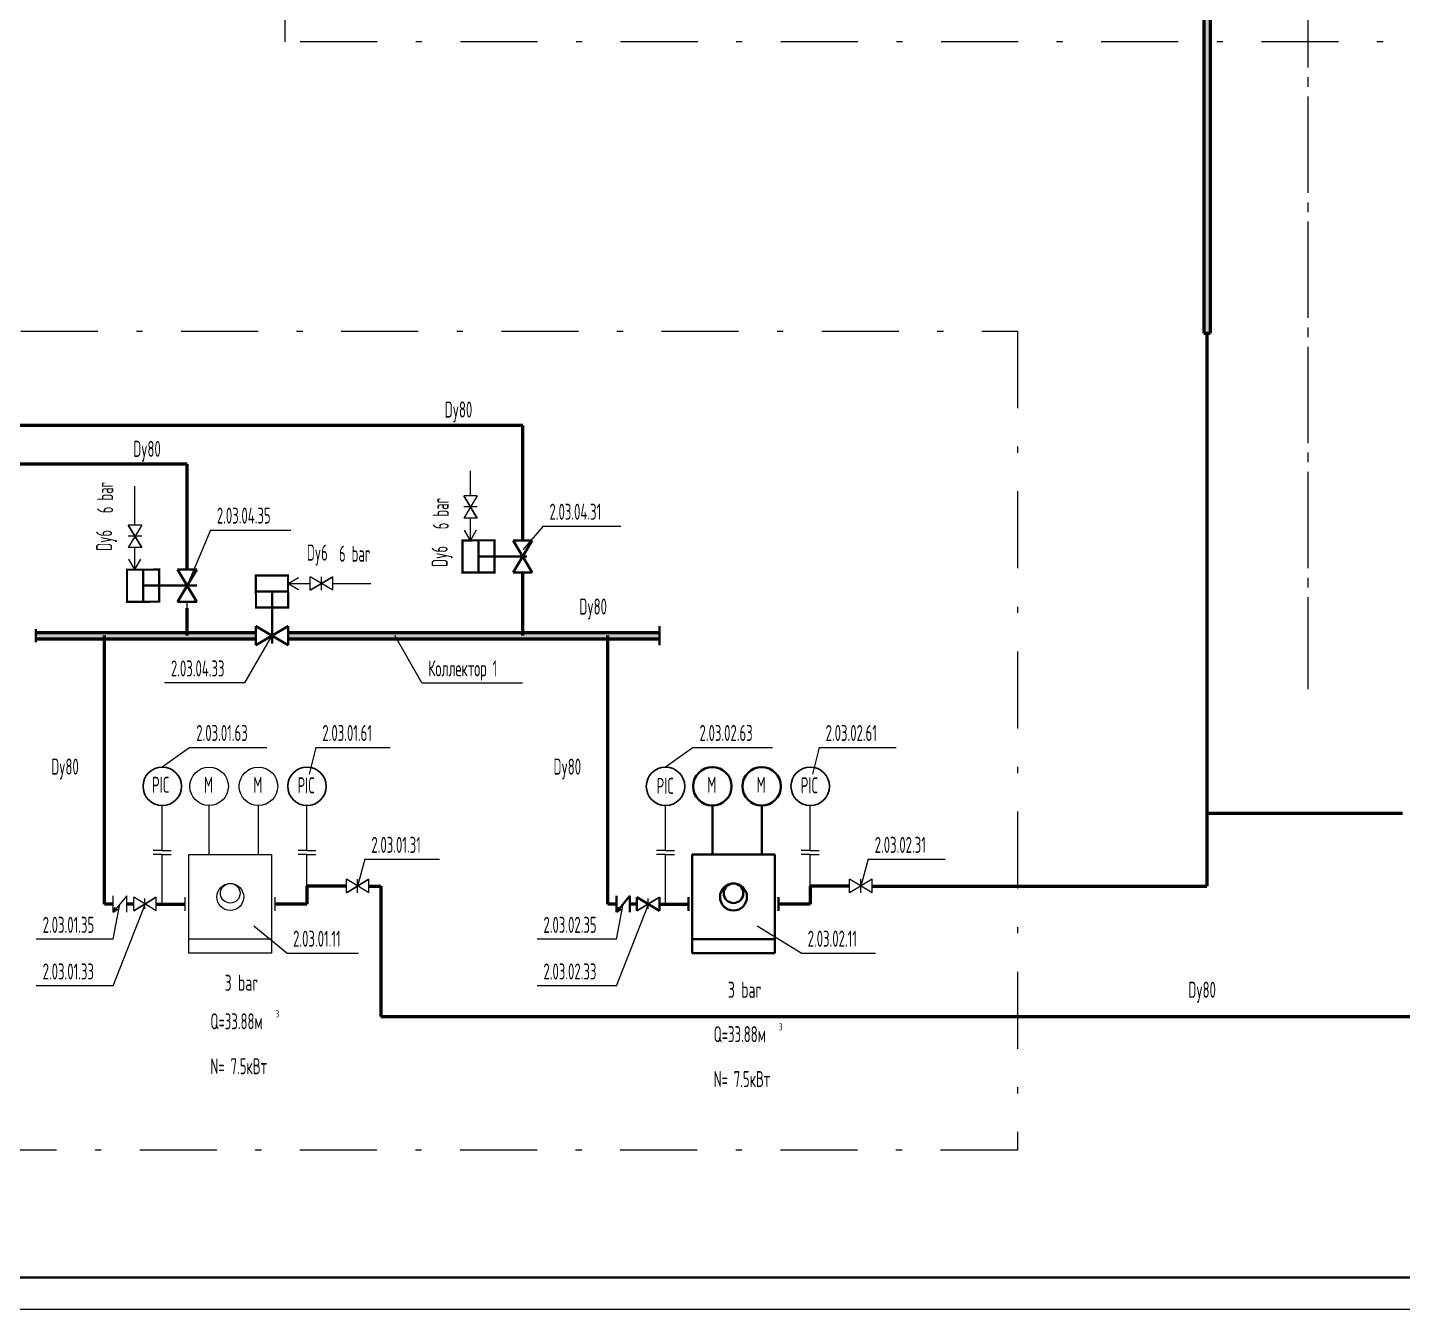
# Model space of a CAD drawing. Header units: millimetres. Extents: x -2281 to 5887, y 0 to 4166.
# Drawn here: x 952.6 to 1166.9, y 0 to 199.8 of the extents above; entities that cross this region are included whole.
import ezdxf

# ---------------------------------------------------------------- set-up
doc = ezdxf.new("R2010")
doc.units = ezdxf.units.MM
for name, pattern in [('K5LT32772', [0]), ('K5LT32773', [0]), ('K5LT32774', [0]), ('K5LT32776', [0]), ('K5LT32777', [0]), ('K5LT32778', [0]), ('K5LT32779', [24.957505, 11.9988, -5.9994, 0.959904, -5.9994]), ('K5LT32781', [0]), ('K5LT32783', [0]), ('K5LT32784', [0]), ('K5LT32791', [24.957505, 11.9988, -5.9994, 0.959904, -5.9994]), ('K5LT32792', [0]), ('K5LT32799', [0]), ('K5LT32805', [0]), ('K5LT32808', [0]), ('K5LT_AXLED', [19.5, 15, -1.5, 1.5, -1.5]), ('K5LT_BASIC', [0]), ('K5LT_THIN', [0])]:
    doc.linetypes.add(name, pattern=pattern)
doc.layers.add('Системный слой', color=7, linetype='Continuous')
doc.styles.add('KTEXTSTYLE', font='GOST_AU.SHX', dxfattribs={"width": 0.96, "height": 5})

# ---------------------------------------------------------------- blocks, each defined once
blk = doc.blocks.new('T83')
at = {"layer": 'Системный слой', "color": 7, "char_height": 2.5, "attachment_point": 1, "style": 'KTEXTSTYLE'}
for s, insert in [('\\H3.5;\\W0.965;\\Q15;\\Q15;\\W0.765;\\H2.50; ', (982.48, 52.17)), ('\\H3.5;\\W0.965;\\Q15;\\Q0;\\W0.765;\\H2.50;3 bar', (983.34, 52.17))]:
    blk.add_mtext(s, dxfattribs=dict(at, insert=insert))
blk = doc.blocks.new('U792')
at = {"layer": 'Системный слой', "color": 7, "linetype": 'K5LT_THIN', "lineweight": 13}
for q in [(1082.47, 65.99), (1095.61, 70.16)]:
    blk.add_line((1083.62, 70.16), q, dxfattribs=at)
at = {"layer": 'Системный слой', "color": 7, "insert": (1084.62, 73.66), "char_height": 2.5, "attachment_point": 1, "style": 'KTEXTSTYLE'}
blk.add_mtext('\\H3.5;\\W0.965;\\Q15;\\Q0;\\W0.715;\\H2.50;2.03.02.31', dxfattribs=at)
blk = doc.blocks.new('U793')
at = {"layer": 'Системный слой', "color": 7, "linetype": 'K5LT_THIN', "lineweight": 13}
for q in [(1066.31, 59.76), (1084.76, 55.54)]:
    blk.add_line((1073.17, 55.54), q, dxfattribs=at)
at = {"layer": 'Системный слой', "color": 7, "insert": (1074.17, 59.04), "char_height": 2.5, "attachment_point": 1, "style": 'KTEXTSTYLE'}
blk.add_mtext('\\H3.5;\\W0.965;\\Q15;\\Q0;\\W0.715;\\H2.50;2.03.02.11', dxfattribs=at)
blk = doc.blocks.new('U794')
at = {"layer": 'Системный слой', "color": 7, "linetype": 'K5LT_THIN', "lineweight": 13}
for q in [(1049.32, 63.02), (1032, 50.43)]:
    blk.add_line((1044.38, 50.43), q, dxfattribs=at)
at = {"layer": 'Системный слой', "color": 7, "insert": (1033, 53.93), "char_height": 2.5, "attachment_point": 1, "style": 'KTEXTSTYLE'}
blk.add_mtext('\\H3.5;\\W0.965;\\Q15;\\Q0;\\W0.715;\\H2.50;2.03.02.33', dxfattribs=at)
blk = doc.blocks.new('U795')
at = {"layer": 'Системный слой', "color": 7, "linetype": 'K5LT_THIN', "lineweight": 13}
for q in [(1045.42, 63.18), (1032, 57.7)]:
    blk.add_line((1044.38, 57.7), q, dxfattribs=at)
at = {"layer": 'Системный слой', "color": 7, "insert": (1033, 61.2), "char_height": 2.5, "attachment_point": 1, "style": 'KTEXTSTYLE'}
blk.add_mtext('\\H3.5;\\W0.965;\\Q15;\\Q0;\\W0.715;\\H2.50;2.03.02.35', dxfattribs=at)
blk = doc.blocks.new('U796')
at = {"layer": 'Системный слой', "color": 7, "linetype": 'K5LT_THIN', "lineweight": 13}
for q in [(1074.93, 83.42), (1087.96, 87.6)]:
    blk.add_line((1075.97, 87.6), q, dxfattribs=at)
at = {"layer": 'Системный слой', "color": 7, "insert": (1076.97, 91.1), "char_height": 2.5, "attachment_point": 1, "style": 'KTEXTSTYLE'}
blk.add_mtext('\\H3.5;\\W0.965;\\Q15;\\Q0;\\W0.715;\\H2.50;2.03.02.61', dxfattribs=at)
blk = doc.blocks.new('U797')
at = {"layer": 'Системный слой', "color": 7, "linetype": 'K5LT_THIN', "lineweight": 13}
for q in [(1052.01, 84.52), (1068.71, 87.6)]:
    blk.add_line((1056.32, 87.6), q, dxfattribs=at)
at = {"layer": 'Системный слой', "color": 7, "insert": (1057.32, 91.1), "char_height": 2.5, "attachment_point": 1, "style": 'KTEXTSTYLE'}
blk.add_mtext('\\H3.5;\\W0.965;\\Q15;\\Q0;\\W0.715;\\H2.50;2.03.02.63', dxfattribs=at)
blk = doc.blocks.new('U798')
at = {"layer": 'Системный слой', "color": 7, "linetype": 'K5LT_THIN', "lineweight": 13}
for q in [(1004.04, 65.99), (1016.79, 70.16)]:
    blk.add_line((1005.19, 70.16), q, dxfattribs=at)
at = {"layer": 'Системный слой', "color": 7, "insert": (1006.19, 73.66), "char_height": 2.5, "attachment_point": 1, "style": 'KTEXTSTYLE'}
blk.add_mtext('\\H3.5;\\W0.965;\\Q15;\\Q0;\\W0.715;\\H2.50;2.03.01.31', dxfattribs=at)
blk = doc.blocks.new('U799')
at = {"layer": 'Системный слой', "color": 7, "linetype": 'K5LT_THIN', "lineweight": 13}
for q in [(987.89, 59.76), (1004.19, 55.54)]:
    blk.add_line((992.99, 55.54), q, dxfattribs=at)
at = {"layer": 'Системный слой', "color": 7, "insert": (993.99, 59.04), "char_height": 2.5, "attachment_point": 1, "style": 'KTEXTSTYLE'}
blk.add_mtext('\\H3.5;\\W0.965;\\Q15;\\Q0;\\W0.715;\\H2.50;2.03.01.11', dxfattribs=at)
blk = doc.blocks.new('U800')
at = {"layer": 'Системный слой', "color": 7, "linetype": 'K5LT_THIN', "lineweight": 13}
for q in [(970.9, 63.02), (953.97, 50.43)]:
    blk.add_line((965.96, 50.43), q, dxfattribs=at)
at = {"layer": 'Системный слой', "color": 7, "insert": (954.97, 53.93), "char_height": 2.5, "attachment_point": 1, "style": 'KTEXTSTYLE'}
blk.add_mtext('\\H3.5;\\W0.965;\\Q15;\\Q0;\\W0.715;\\H2.50;2.03.01.33', dxfattribs=at)
blk = doc.blocks.new('U801')
at = {"layer": 'Системный слой', "color": 7, "linetype": 'K5LT_THIN', "lineweight": 13}
for q in [(967, 63.18), (953.97, 57.7)]:
    blk.add_line((965.96, 57.7), q, dxfattribs=at)
at = {"layer": 'Системный слой', "color": 7, "insert": (954.97, 61.2), "char_height": 2.5, "attachment_point": 1, "style": 'KTEXTSTYLE'}
blk.add_mtext('\\H3.5;\\W0.965;\\Q15;\\Q0;\\W0.715;\\H2.50;2.03.01.35', dxfattribs=at)
blk = doc.blocks.new('U802')
at = {"layer": 'Системный слой', "color": 7, "linetype": 'K5LT_THIN', "lineweight": 13}
for q in [(996.51, 83.42), (1009.14, 87.6)]:
    blk.add_line((997.55, 87.6), q, dxfattribs=at)
at = {"layer": 'Системный слой', "color": 7, "insert": (998.55, 91.1), "char_height": 2.5, "attachment_point": 1, "style": 'KTEXTSTYLE'}
blk.add_mtext('\\H3.5;\\W0.965;\\Q15;\\Q0;\\W0.715;\\H2.50;2.03.01.61', dxfattribs=at)
blk = doc.blocks.new('U803')
at = {"layer": 'Системный слой', "color": 7, "linetype": 'K5LT_THIN', "lineweight": 13}
for q in [(973.59, 84.52), (989.89, 87.6)]:
    blk.add_line((977.9, 87.6), q, dxfattribs=at)
at = {"layer": 'Системный слой', "color": 7, "insert": (978.9, 91.1), "char_height": 2.5, "attachment_point": 1, "style": 'KTEXTSTYLE'}
blk.add_mtext('\\H3.5;\\W0.965;\\Q15;\\Q0;\\W0.715;\\H2.50;2.03.01.63', dxfattribs=at)
blk = doc.blocks.new('U883')
at = {"layer": 'Системный слой', "color": 7, "linetype": 'K5LT_THIN', "lineweight": 13}
for q in [(1029.77, 118.37), (1045.06, 122.08)]:
    blk.add_line((1032.94, 122.08), q, dxfattribs=at)
at = {"layer": 'Системный слой', "color": 7, "insert": (1033.94, 125.58), "char_height": 2.5, "attachment_point": 1, "style": 'KTEXTSTYLE'}
blk.add_mtext('\\H3.5;\\W0.965;\\Q15;\\Q0;\\W0.715;\\H2.50;2.03.04.31', dxfattribs=at)
blk = doc.blocks.new('U884')
at = {"layer": 'Системный слой', "color": 7, "linetype": 'K5LT_THIN', "lineweight": 13}
for q in [(977.48, 112.81), (993.63, 121.48)]:
    blk.add_line((981.11, 121.48), q, dxfattribs=at)
at = {"layer": 'Системный слой', "color": 7, "insert": (982.11, 124.98), "char_height": 2.5, "attachment_point": 1, "style": 'KTEXTSTYLE'}
blk.add_mtext('\\H3.5;\\W0.965;\\Q15;\\Q0;\\W0.715;\\H2.50;2.03.04.35', dxfattribs=at)
blk = doc.blocks.new('U885')
at = {"layer": 'Системный слой', "color": 7, "linetype": 'K5LT_THIN', "lineweight": 13}
for q in [(990.71, 105.02), (973.95, 97.66)]:
    blk.add_line((986.47, 97.66), q, dxfattribs=at)
at = {"layer": 'Системный слой', "color": 7, "insert": (974.95, 101.16), "char_height": 2.5, "attachment_point": 1, "style": 'KTEXTSTYLE'}
blk.add_mtext('\\H3.5;\\W0.965;\\Q15;\\Q0;\\W0.715;\\H2.50;2.03.04.33', dxfattribs=at)
blk = doc.blocks.new('T86')
at = {"layer": 'Системный слой', "color": 7, "char_height": 2.5, "attachment_point": 1, "style": 'KTEXTSTYLE'}
for s, insert in [('\\H3.5;\\W0.965;\\Q15;\\Q15;\\W0.765;\\H2.50; ', (1060.89, 51.08)), ('\\H3.5;\\W0.965;\\Q15;\\Q0;\\W0.765;\\H2.50;3 bar', (1061.75, 51.08))]:
    blk.add_mtext(s, dxfattribs=dict(at, insert=insert))
blk = doc.blocks.new('T87')
at = {"layer": 'Системный слой', "color": 7, "char_height": 2.5, "attachment_point": 1, "style": 'KTEXTSTYLE'}
for s, insert in [('\\H3.5;\\W0.965;\\Q15;\\Q0;\\W0.715;\\H2.50;Q=33.88м', (1059.52, 44.16)), ('\\H3.5;\\W0.965;\\Q15;\\Q0;\\W0.715;\\H1.11;3', (1069.69, 44.62)), ('\\H3.5;\\W0.965;\\Q15;\\Q0;\\W0.715;\\H2.50;N= 7.5кВт', (1059.52, 37.16))]:
    blk.add_mtext(s, dxfattribs=dict(at, insert=insert))
blk = doc.blocks.new('T88')
at = {"layer": 'Системный слой', "color": 7, "char_height": 2.5, "attachment_point": 1, "style": 'KTEXTSTYLE'}
for s, insert in [('\\H3.5;\\W0.965;\\Q15;\\Q0;\\W0.715;\\H2.50;Q=33.88м', (981.11, 46.16)), ('\\H3.5;\\W0.965;\\Q15;\\Q0;\\W0.715;\\H1.11;3', (991.27, 46.62)), ('\\H3.5;\\W0.965;\\Q15;\\Q0;\\W0.715;\\H2.50;N= 7.5кВт', (981.11, 39.16))]:
    blk.add_mtext(s, dxfattribs=dict(at, insert=insert))
blk = doc.blocks.new('U886')
at = {"layer": 'Системный слой', "color": 7, "linetype": 'K5LT_THIN', "lineweight": 13}
for q in [(1082.47, 65.99), (1095.61, 70.16)]:
    blk.add_line((1083.62, 70.16), q, dxfattribs=at)
at = {"layer": 'Системный слой', "color": 7, "insert": (1084.62, 73.66), "char_height": 2.5, "attachment_point": 1, "style": 'KTEXTSTYLE'}
blk.add_mtext('\\H3.5;\\W0.965;\\Q15;\\Q0;\\W0.715;\\H2.50;2.03.02.31', dxfattribs=at)
blk = doc.blocks.new('U887')
at = {"layer": 'Системный слой', "color": 7, "linetype": 'K5LT_THIN', "lineweight": 13}
for q in [(1066.31, 59.76), (1084.76, 55.54)]:
    blk.add_line((1073.17, 55.54), q, dxfattribs=at)
at = {"layer": 'Системный слой', "color": 7, "insert": (1074.17, 59.04), "char_height": 2.5, "attachment_point": 1, "style": 'KTEXTSTYLE'}
blk.add_mtext('\\H3.5;\\W0.965;\\Q15;\\Q0;\\W0.715;\\H2.50;2.03.02.11', dxfattribs=at)
blk = doc.blocks.new('U888')
at = {"layer": 'Системный слой', "color": 7, "linetype": 'K5LT_THIN', "lineweight": 13}
for q in [(1049.32, 63.02), (1032, 50.43)]:
    blk.add_line((1044.38, 50.43), q, dxfattribs=at)
at = {"layer": 'Системный слой', "color": 7, "insert": (1033, 53.93), "char_height": 2.5, "attachment_point": 1, "style": 'KTEXTSTYLE'}
blk.add_mtext('\\H3.5;\\W0.965;\\Q15;\\Q0;\\W0.715;\\H2.50;2.03.02.33', dxfattribs=at)
blk = doc.blocks.new('U889')
at = {"layer": 'Системный слой', "color": 7, "linetype": 'K5LT_THIN', "lineweight": 13}
for q in [(1045.42, 63.18), (1032, 57.7)]:
    blk.add_line((1044.38, 57.7), q, dxfattribs=at)
at = {"layer": 'Системный слой', "color": 7, "insert": (1033, 61.2), "char_height": 2.5, "attachment_point": 1, "style": 'KTEXTSTYLE'}
blk.add_mtext('\\H3.5;\\W0.965;\\Q15;\\Q0;\\W0.715;\\H2.50;2.03.02.35', dxfattribs=at)
blk = doc.blocks.new('U890')
at = {"layer": 'Системный слой', "color": 7, "linetype": 'K5LT_THIN', "lineweight": 13}
for q in [(1074.93, 83.42), (1087.96, 87.6)]:
    blk.add_line((1075.97, 87.6), q, dxfattribs=at)
at = {"layer": 'Системный слой', "color": 7, "insert": (1076.97, 91.1), "char_height": 2.5, "attachment_point": 1, "style": 'KTEXTSTYLE'}
blk.add_mtext('\\H3.5;\\W0.965;\\Q15;\\Q0;\\W0.715;\\H2.50;2.03.02.61', dxfattribs=at)
blk = doc.blocks.new('U891')
at = {"layer": 'Системный слой', "color": 7, "linetype": 'K5LT_THIN', "lineweight": 13}
for q in [(1052.01, 84.52), (1068.71, 87.6)]:
    blk.add_line((1056.32, 87.6), q, dxfattribs=at)
at = {"layer": 'Системный слой', "color": 7, "insert": (1057.32, 91.1), "char_height": 2.5, "attachment_point": 1, "style": 'KTEXTSTYLE'}
blk.add_mtext('\\H3.5;\\W0.965;\\Q15;\\Q0;\\W0.715;\\H2.50;2.03.02.63', dxfattribs=at)
blk = doc.blocks.new('U892')
at = {"layer": 'Системный слой', "color": 7, "linetype": 'K5LT_THIN', "lineweight": 13}
for q in [(987.89, 59.76), (1004.19, 55.54)]:
    blk.add_line((992.99, 55.54), q, dxfattribs=at)
at = {"layer": 'Системный слой', "color": 7, "insert": (993.99, 59.04), "char_height": 2.5, "attachment_point": 1, "style": 'KTEXTSTYLE'}
blk.add_mtext('\\H3.5;\\W0.965;\\Q15;\\Q0;\\W0.715;\\H2.50;2.03.01.11', dxfattribs=at)
blk = doc.blocks.new('U893')
at = {"layer": 'Системный слой', "color": 7, "linetype": 'K5LT_THIN', "lineweight": 13}
for q in [(970.9, 63.02), (953.97, 50.43)]:
    blk.add_line((965.96, 50.43), q, dxfattribs=at)
at = {"layer": 'Системный слой', "color": 7, "insert": (954.97, 53.93), "char_height": 2.5, "attachment_point": 1, "style": 'KTEXTSTYLE'}
blk.add_mtext('\\H3.5;\\W0.965;\\Q15;\\Q0;\\W0.715;\\H2.50;2.03.01.33', dxfattribs=at)
blk = doc.blocks.new('U894')
at = {"layer": 'Системный слой', "color": 7, "linetype": 'K5LT_THIN', "lineweight": 13}
for q in [(967, 63.18), (953.97, 57.7)]:
    blk.add_line((965.96, 57.7), q, dxfattribs=at)
at = {"layer": 'Системный слой', "color": 7, "insert": (954.97, 61.2), "char_height": 2.5, "attachment_point": 1, "style": 'KTEXTSTYLE'}
blk.add_mtext('\\H3.5;\\W0.965;\\Q15;\\Q0;\\W0.715;\\H2.50;2.03.01.35', dxfattribs=at)
blk = doc.blocks.new('U895')
at = {"layer": 'Системный слой', "color": 7, "linetype": 'K5LT_THIN', "lineweight": 13}
for q in [(996.51, 83.42), (1009.14, 87.6)]:
    blk.add_line((997.55, 87.6), q, dxfattribs=at)
at = {"layer": 'Системный слой', "color": 7, "insert": (998.55, 91.1), "char_height": 2.5, "attachment_point": 1, "style": 'KTEXTSTYLE'}
blk.add_mtext('\\H3.5;\\W0.965;\\Q15;\\Q0;\\W0.715;\\H2.50;2.03.01.61', dxfattribs=at)
blk = doc.blocks.new('U896')
at = {"layer": 'Системный слой', "color": 7, "linetype": 'K5LT_THIN', "lineweight": 13}
for q in [(973.59, 84.52), (989.89, 87.6)]:
    blk.add_line((977.9, 87.6), q, dxfattribs=at)
at = {"layer": 'Системный слой', "color": 7, "insert": (978.9, 91.1), "char_height": 2.5, "attachment_point": 1, "style": 'KTEXTSTYLE'}
blk.add_mtext('\\H3.5;\\W0.965;\\Q15;\\Q0;\\W0.715;\\H2.50;2.03.01.63', dxfattribs=at)
blk = doc.blocks.new('U978')
at = {"layer": 'Системный слой', "color": 7, "linetype": 'K5LT_THIN', "lineweight": 13}
for q in [(1029.77, 118.37), (1045.06, 122.08)]:
    blk.add_line((1032.94, 122.08), q, dxfattribs=at)
at = {"layer": 'Системный слой', "color": 7, "insert": (1033.94, 125.58), "char_height": 2.5, "attachment_point": 1, "style": 'KTEXTSTYLE'}
blk.add_mtext('\\H3.5;\\W0.965;\\Q15;\\Q0;\\W0.715;\\H2.50;2.03.04.31', dxfattribs=at)
blk = doc.blocks.new('U979')
at = {"layer": 'Системный слой', "color": 7, "linetype": 'K5LT_THIN', "lineweight": 13}
for q in [(977.48, 112.81), (993.63, 121.48)]:
    blk.add_line((981.11, 121.48), q, dxfattribs=at)
at = {"layer": 'Системный слой', "color": 7, "insert": (982.11, 124.98), "char_height": 2.5, "attachment_point": 1, "style": 'KTEXTSTYLE'}
blk.add_mtext('\\H3.5;\\W0.965;\\Q15;\\Q0;\\W0.715;\\H2.50;2.03.04.35', dxfattribs=at)
blk = doc.blocks.new('U980')
at = {"layer": 'Системный слой', "color": 7, "linetype": 'K5LT_THIN', "lineweight": 13}
for q in [(990.71, 105.02), (973.95, 97.66)]:
    blk.add_line((986.47, 97.66), q, dxfattribs=at)
at = {"layer": 'Системный слой', "color": 7, "insert": (974.95, 101.16), "char_height": 2.5, "attachment_point": 1, "style": 'KTEXTSTYLE'}
blk.add_mtext('\\H3.5;\\W0.965;\\Q15;\\Q0;\\W0.715;\\H2.50;2.03.04.33', dxfattribs=at)
blk = doc.blocks.new('U983')
at = {"layer": 'Системный слой', "color": 7, "linetype": 'K5LT_THIN', "lineweight": 13}
for q in [(1009.84, 105.02), (1029.76, 97.66)]:
    blk.add_line((1014.07, 97.66), q, dxfattribs=at)
at = {"layer": 'Системный слой', "color": 7, "insert": (1015.07, 101.16), "char_height": 2.5, "attachment_point": 1, "style": 'KTEXTSTYLE'}
blk.add_mtext('\\H3.5;\\W0.965;\\Q15;\\Q0;\\W0.715;\\H2.50;Коллектор 1', dxfattribs=at)

msp = doc.modelspace()

# ---------------------------------------------------------------- hatches: boundary and pattern name
at = {"layer": 'Системный слой', "true_color": 0xffc0cb}
for points in [[(1135.88504, 355.14776), (1135.88504, 197.55695), (1136.88504, 197.55695), (1136.88504, 355.14776), (1136.77054, 355.20346), (1136.64998, 355.24437), (1136.52523, 355.26985), (1136.39828, 355.2795), (1136.27112, 355.27317), (1136.14575, 355.25095), (1136.02416, 355.21321), (1135.90825, 355.16052)], [(1136.88504, 152.14148), (1136.88504, 197.55695), (1135.88504, 197.55695), (1135.88504, 152.1593)], [(1029.76652, 105.51715), (993.20737, 105.51715), (993.20737, 104.51715), (1051.07237, 104.51715), (1051.07237, 105.51715)]]:
    msp.add_hatch(color=254, dxfattribs=at).paths.add_polyline_path(points)
at = {"layer": 'Системный слой', "true_color": 0xcc99ff}
msp.add_hatch(color=191, dxfattribs=at).paths.add_polyline_path([(977.4788, 105.51715), (953.90237, 105.51715), (953.90237, 104.51715), (988.20737, 104.51715), (988.20737, 105.51715)])

# ---------------------------------------------------------------- linework, layer by layer
at = {"color": 5, "linetype": 'K5LT_BASIC', "lineweight": 35, "true_color": 0x0000ff}
msp.add_line((1677, 5), (861, 5), dxfattribs=at)
at = {"color": 7, "linetype": 'K5LT_THIN', "lineweight": 13}
msp.add_line((1682, 0), (841, 0), dxfattribs=at)
at = {"layer": 'Системный слой', "color": 211, "linetype": 'K5LT32791', "lineweight": 18, "true_color": 0xff7fff}
for p, q in [((992.78034, 197.55695), (992.78034, 572.44832)), ((992.78034, 197.55695), (992.78034, 572.44832)), ((1306.60495, 197.55695), (992.78034, 197.55695)), ((1306.60495, 197.55695), (992.78034, 197.55695))]:
    msp.add_line(p, q, dxfattribs=at)
at = {"layer": 'Системный слой', "color": 211, "linetype": 'K5LT32783', "lineweight": 50, "true_color": 0xff7fff}
for p, q in [((1135.88504, 486.88667), (1135.88504, 152.1593)), ((1136.88504, 486.88667), (1136.88504, 152.14148)), ((1135.88504, 152.1593), (1136.88504, 152.14148)), ((1136.38504, 152.16075), (1136.38504, 65.99094)), ((1029.76652, 137.78358), (943.17732, 137.78358)), ((1029.76652, 119.87123), (1029.76652, 137.78358)), ((1029.76652, 105.01715), (1029.76652, 114.87123)), ((993.20737, 105.51715), (1051.07237, 105.51715)), ((1043.0431, 63.19094), (1043.0431, 105.01715)), ((993.20737, 104.51715), (1051.07237, 104.51715)), ((1166.85504, 77.28796), (1136.38504, 77.28796)), ((1074.57199, 65.99094), (1074.57199, 63.19094)), ((1080.70905, 65.99094), (1074.57199, 65.99094)), ((1084.20905, 65.99094), (1136.38504, 65.99094)), ((1044.38331, 63.19094), (1043.0431, 63.19094)), ((1047.56933, 63.19094), (1046.48331, 63.19094)), ((1051.06933, 63.19094), (1055.59555, 63.19094)), ((1074.57199, 63.19094), (1069.62716, 63.19094))]:
    msp.add_line(p, q, dxfattribs=at)
at = {"layer": 'Системный слой', "color": 30, "linetype": 'K5LT_AXLED', "lineweight": 13, "true_color": 0xff8000}
msp.add_line((1152.12004, 481.53941), (1152.12004, 96.68507), dxfattribs=at)
at = {"layer": 'Системный слой', "color": 200, "linetype": 'K5LT32779', "lineweight": 18, "true_color": 0xbf00ff}
for p, q in [((926.62569, 152.47022), (1106.88706, 152.47022)), ((926.62569, 152.47022), (1106.88706, 152.47022)), ((1106.88706, 152.47022), (1106.88706, 24.84103)), ((1106.88706, 152.47022), (1106.88706, 24.84103)), ((1106.88706, 24.84103), (926.62569, 24.84103)), ((1106.88706, 24.84103), (926.62569, 24.84103))]:
    msp.add_line(p, q, dxfattribs=at)
at = {"layer": 'Системный слой', "color": 211, "linetype": 'K5LT32799', "lineweight": 35, "true_color": 0xff7fff}
for p, q in [((1029.76652, 137.78358), (943.17732, 137.78358)), ((1029.76652, 119.87123), (1029.76652, 137.78358)), ((1022.89153, 114.86819), (1022.89153, 119.86819)), ((1031.26652, 114.87123), (1028.26652, 119.87123)), ((1028.26652, 119.87123), (1031.26652, 119.87123)), ((1031.26652, 119.87123), (1028.26652, 114.87123)), ((1030.40153, 117.37123), (1022.89153, 117.37123)), ((1028.26652, 114.87123), (1031.26652, 114.87123)), ((1029.76652, 106.51715), (1029.76652, 114.87123)), ((988.20432, 111.89214), (993.20432, 111.89214)), ((990.70737, 103.79214), (990.70737, 111.89214)), ((988.20737, 103.51715), (993.20737, 106.51715)), ((988.20737, 106.51715), (988.20737, 103.51715)), ((993.20737, 103.51715), (988.20737, 106.51715)), ((993.20737, 106.51715), (993.20737, 103.51715)), ((1051.07237, 106.51715), (1051.07237, 103.51715)), ((1051.07237, 106.51715), (1051.07237, 103.51715)), ((1043.0431, 63.19094), (1043.0431, 103.51715)), ((1059.32066, 70.89094), (1059.32066, 78.53803)), ((1059.32066, 70.89094), (1059.32066, 78.53803)), ((1067.0039, 70.89094), (1067.0039, 78.53803)), ((1067.0039, 70.89094), (1067.0039, 78.53803)), ((1056.18526, 55.54155), (1056.18526, 70.89094)), ((1056.18526, 70.89094), (1069.03745, 70.89094)), ((1056.18526, 55.54155), (1056.18526, 70.89094)), ((1056.18526, 70.89094), (1069.03745, 70.89094)), ((1069.03745, 70.89094), (1069.03745, 55.54155)), ((1069.03745, 70.89094), (1069.03745, 55.54155)), ((1044.38331, 61.93094), (1044.38331, 64.45094)), ((1046.48331, 64.45094), (1044.38331, 61.93094)), ((1044.38331, 61.93094), (1044.38331, 64.45094)), ((1046.48331, 64.45094), (1044.38331, 61.93094)), ((1046.48331, 61.93094), (1046.48331, 64.45094)), ((1046.48331, 61.93094), (1046.48331, 64.45094)), ((1074.57199, 65.99094), (1074.57199, 63.19094)), ((1080.70905, 65.99094), (1074.57199, 65.99094)), ((1084.20905, 65.99094), (1129.56506, 65.99094)), ((1044.38331, 63.19094), (1043.0431, 63.19094)), ((1044.38331, 61.93094), (1044.67663, 62.71806)), ((1044.38331, 61.93094), (1044.67663, 62.71806)), ((1044.38331, 61.93094), (1045.07211, 62.41172)), ((1044.38331, 61.93094), (1045.07211, 62.41172)), ((1047.56933, 63.19094), (1046.48331, 63.19094)), ((1047.56933, 62.14094), (1047.56933, 64.24094)), ((1051.06933, 62.14094), (1047.56933, 64.24094)), ((1047.56933, 62.14094), (1047.56933, 64.24094)), ((1051.06933, 62.14094), (1047.56933, 64.24094)), ((1051.06933, 62.14094), (1051.06933, 64.24094)), ((1051.06933, 62.14094), (1051.06933, 64.24094)), ((1051.06933, 63.19094), (1055.59555, 63.19094)), ((1055.59555, 62.14094), (1055.59555, 64.24094)), ((1055.59555, 62.14094), (1055.59555, 64.24094)), ((1069.62716, 62.14094), (1069.62716, 64.24094)), ((1069.62716, 62.14094), (1069.62716, 64.24094)), ((1074.57199, 63.19094), (1069.62716, 63.19094)), ((1069.03745, 57.70164), (1056.18526, 57.70164)), ((1069.03745, 57.70164), (1056.18526, 57.70164)), ((1069.03745, 55.54155), (1056.18526, 55.54155)), ((1069.03745, 55.54155), (1056.18526, 55.54155))]:
    msp.add_line(p, q, dxfattribs=at)
at = {"layer": 'Системный слой', "color": 200, "linetype": 'K5LT32808', "lineweight": 35, "true_color": 0xbf00ff}
for p, q in [((977.4788, 131.73481), (943.17737, 131.73481)), ((970.60381, 110.30662), (970.60381, 115.30662)), ((978.9788, 110.30967), (975.9788, 115.30967)), ((975.9788, 115.30967), (978.9788, 115.30967)), ((978.9788, 115.30967), (975.9788, 110.30967)), ((978.9788, 112.80967), (970.60381, 112.80967)), ((975.9788, 110.30967), (978.9788, 110.30967)), ((953.90237, 106.03215), (953.90237, 104.00215)), ((1005.79331, 65.99094), (1007.68296, 65.99094)), ((1007.68296, 65.99094), (1007.68296, 45.64134)), ((1007.68296, 45.64134), (1168.00782, 45.64134))]:
    msp.add_line(p, q, dxfattribs=at)
at = {"layer": 'Системный слой', "color": 191, "linetype": 'K5LT32781', "lineweight": 50, "true_color": 0xbf7fff}
for p, q in [((977.4788, 131.73481), (943.17737, 131.73481)), ((977.4788, 115.30967), (977.4788, 131.73481)), ((977.4788, 105.01715), (977.4788, 109.30967)), ((964.62737, 63.19094), (964.62737, 105.01715)), ((996.15625, 65.99094), (996.15625, 63.19094)), ((1002.29331, 65.99094), (996.15625, 65.99094)), ((1005.79331, 65.99094), (1007.68296, 65.99094)), ((1007.68296, 65.99094), (1007.68296, 45.64134)), ((965.96757, 63.19094), (964.62737, 63.19094)), ((969.15359, 63.19094), (968.06757, 63.19094)), ((972.65359, 63.19094), (977.17981, 63.19094)), ((996.15625, 63.19094), (991.21143, 63.19094)), ((1007.68296, 45.64134), (1168.00782, 45.64134))]:
    msp.add_line(p, q, dxfattribs=at)
at = {"layer": 'Системный слой', "color": 200, "linetype": 'K5LT32778', "lineweight": 18, "true_color": 0xbf00ff}
for p, q in [((977.4788, 115.30967), (977.4788, 131.73481)), ((977.4788, 106.51715), (977.4788, 110.30967)), ((964.62737, 63.19094), (964.62737, 103.51715)), ((980.90492, 70.89094), (980.90492, 78.53803)), ((980.90492, 70.89094), (980.90492, 78.53803)), ((988.58816, 70.89094), (988.58816, 78.53803)), ((988.58816, 70.89094), (988.58816, 78.53803)), ((977.76952, 55.54155), (977.76952, 70.89094)), ((977.76952, 70.89094), (990.62172, 70.89094)), ((977.76952, 55.54155), (977.76952, 70.89094)), ((977.76952, 70.89094), (990.62172, 70.89094)), ((990.62172, 70.89094), (990.62172, 55.54155)), ((990.62172, 70.89094), (990.62172, 55.54155)), ((1002.29331, 64.94094), (1002.29331, 67.04094)), ((1005.79331, 64.94094), (1002.29331, 67.04094)), ((1002.29331, 64.94094), (1002.29331, 67.04094)), ((1005.79331, 64.94094), (1002.29331, 67.04094)), ((1004.05125, 64.94094), (1004.05125, 67.04094)), ((1004.05125, 64.94094), (1004.05125, 67.04094)), ((1005.79331, 64.94094), (1005.79331, 67.04094)), ((1005.79331, 64.94094), (1005.79331, 67.04094)), ((965.96757, 61.93094), (965.96757, 64.45094)), ((968.06757, 64.45094), (965.96757, 61.93094)), ((965.96757, 61.93094), (965.96757, 64.45094)), ((968.06757, 64.45094), (965.96757, 61.93094)), ((968.06757, 61.93094), (968.06757, 64.45094)), ((968.06757, 61.93094), (968.06757, 64.45094)), ((996.15625, 65.99094), (996.15625, 63.19094)), ((1002.29331, 65.99094), (996.15625, 65.99094)), ((1004.05125, 65.99094), (1004.04331, 65.99094)), ((1004.05125, 65.99094), (1004.04331, 65.99094)), ((1082.46698, 65.99094), (1082.45905, 65.99094)), ((1082.46698, 65.99094), (1082.45905, 65.99094)), ((965.96757, 63.19094), (964.62737, 63.19094)), ((965.96757, 61.93094), (966.26089, 62.71806)), ((965.96757, 61.93094), (966.26089, 62.71806)), ((965.96757, 61.93094), (966.65638, 62.41172)), ((965.96757, 61.93094), (966.65638, 62.41172)), ((969.15359, 63.19094), (968.06757, 63.19094)), ((969.15359, 62.14094), (969.15359, 64.24094)), ((972.65359, 62.14094), (969.15359, 64.24094)), ((969.15359, 62.14094), (969.15359, 64.24094)), ((972.65359, 62.14094), (969.15359, 64.24094)), ((970.90359, 62.46094), (970.90359, 64.05094)), ((970.90359, 62.46094), (970.90359, 64.05094)), ((972.65359, 62.14094), (972.65359, 64.24094)), ((972.65359, 62.14094), (972.65359, 64.24094)), ((972.65359, 63.19094), (977.17981, 63.19094)), ((977.17981, 62.14094), (977.17981, 64.24094)), ((977.17981, 62.14094), (977.17981, 64.24094)), ((991.21143, 62.14094), (991.21143, 64.24094)), ((991.21143, 62.14094), (991.21143, 64.24094)), ((996.15625, 63.19094), (991.21143, 63.19094)), ((1049.32726, 62.46094), (1049.32726, 64.05094)), ((1049.32726, 62.46094), (1049.32726, 64.05094)), ((990.62172, 57.70164), (977.76952, 57.70164)), ((990.62172, 57.70164), (977.76952, 57.70164)), ((990.62172, 55.54155), (977.76952, 55.54155)), ((990.62172, 55.54155), (977.76952, 55.54155))]:
    msp.add_line(p, q, dxfattribs=at)
at = {"layer": 'Системный слой', "color": 4, "linetype": 'K5LT32772', "lineweight": 18, "true_color": 0x00ffff}
for p, q in [((1021.64153, 126.82218), (1021.64153, 130.69442)), ((969.35381, 122.26062), (969.35381, 128.32062)), ((1022.69153, 126.82218), (1020.59153, 126.82218)), ((1022.69153, 126.82218), (1020.59153, 123.32218)), ((1022.69153, 125.08011), (1020.59153, 125.08011)), ((1021.64153, 125.07218), (1021.64153, 125.08011)), ((970.40381, 122.26062), (968.30381, 122.26062)), ((970.40381, 122.26062), (968.30381, 118.76062)), ((1022.69153, 123.32218), (1020.59153, 123.32218)), ((1021.64357, 119.86276), (1021.64357, 123.32218)), ((970.40381, 120.51855), (968.30381, 120.51855)), ((969.35381, 120.51062), (969.35381, 120.51855)), ((1021.63853, 119.86273), (1020.69136, 121.48091)), ((1021.64357, 119.86276), (1022.57136, 121.49213)), ((970.40381, 118.76062), (968.30381, 118.76062)), ((969.35585, 115.3012), (969.35585, 118.76062)), ((969.35081, 115.30117), (968.40364, 116.91934)), ((969.35585, 115.3012), (970.28364, 116.93057)), ((993.19887, 113.14513), (994.81704, 114.09231)), ((996.65831, 112.09213), (996.65831, 114.19213)), ((1000.15831, 112.09213), (996.65831, 114.19213)), ((998.41625, 112.09213), (998.41625, 114.19213)), ((1000.15831, 112.09213), (1000.15831, 114.19213)), ((993.1989, 113.1401), (994.82827, 112.2123)), ((993.1989, 113.1401), (996.65831, 113.1401)), ((998.40831, 113.14213), (998.41625, 113.14213)), ((1000.15831, 113.14213), (1006.08167, 113.14213))]:
    msp.add_line(p, q, dxfattribs=at)
at = {"layer": 'Системный слой', "color": 4, "linetype": 'K5LT32774', "lineweight": 25, "true_color": 0x00ffff}
for p, q in [((1020.59153, 126.82218), (1022.69153, 123.32218)), ((968.30381, 122.26062), (970.40381, 118.76062)), ((1000.15831, 114.19213), (996.65831, 112.09213))]:
    msp.add_line(p, q, dxfattribs=at)
at = {"layer": 'Системный слой', "color": 4, "linetype": 'K5LT32773', "lineweight": 18, "true_color": 0x00ffff}
for p, q in [((1021.6463, 125.06424), (1021.6463, 125.08011)), ((969.35857, 120.50268), (969.35857, 120.51855)), ((998.40038, 113.13737), (998.41625, 113.13737))]:
    msp.add_line(p, q, dxfattribs=at)
at = {"layer": 'Системный слой', "color": 200, "linetype": 'K5LT32784', "lineweight": 50, "true_color": 0xbf00ff}
for p, q in [((953.90237, 105.51715), (988.20737, 105.51715)), ((953.90237, 104.51715), (988.20737, 104.51715))]:
    msp.add_line(p, q, dxfattribs=at)
at = {"layer": 'Системный слой', "color": 7, "linetype": 'K5LT32776', "lineweight": 18}
for p, q in [((973.60662, 71.53803), (973.60662, 78.53803)), ((973.60662, 71.53803), (973.60662, 78.53803)), ((996.15625, 71.53803), (996.15625, 78.53803)), ((996.15625, 71.53803), (996.15625, 78.53803)), ((1052.02236, 71.53803), (1052.02236, 78.53803)), ((1052.02236, 71.53803), (1052.02236, 78.53803)), ((1074.57199, 71.53803), (1074.57199, 78.53803)), ((1074.57199, 71.53803), (1074.57199, 78.53803)), ((973.60662, 71.53803), (972.20662, 71.53803)), ((973.60662, 71.53803), (972.20662, 71.53803)), ((973.60662, 70.89094), (972.20662, 70.89094)), ((973.60662, 70.89094), (972.20662, 70.89094)), ((973.60662, 71.53803), (975.00662, 71.53803)), ((973.60662, 71.53803), (975.00662, 71.53803)), ((973.60662, 70.89094), (975.00662, 70.89094)), ((973.60662, 63.19094), (973.60662, 70.89094)), ((973.60662, 70.89094), (975.00662, 70.89094)), ((973.60662, 63.19094), (973.60662, 70.89094)), ((996.15625, 71.53803), (994.75625, 71.53803)), ((996.15625, 71.53803), (994.75625, 71.53803)), ((996.15625, 70.89094), (994.75625, 70.89094)), ((996.15625, 70.89094), (994.75625, 70.89094)), ((996.15625, 71.53803), (997.55625, 71.53803)), ((996.15625, 71.53803), (997.55625, 71.53803)), ((996.15625, 65.99094), (996.15625, 70.89094)), ((996.15625, 70.89094), (997.55625, 70.89094)), ((996.15625, 65.99094), (996.15625, 70.89094)), ((996.15625, 70.89094), (997.55625, 70.89094)), ((1052.02236, 71.53803), (1050.62236, 71.53803)), ((1052.02236, 71.53803), (1050.62236, 71.53803)), ((1052.02236, 70.89094), (1050.62236, 70.89094)), ((1052.02236, 70.89094), (1050.62236, 70.89094)), ((1052.02236, 71.53803), (1053.42236, 71.53803)), ((1052.02236, 71.53803), (1053.42236, 71.53803)), ((1052.02236, 70.89094), (1053.42236, 70.89094)), ((1052.02236, 63.19094), (1052.02236, 70.89094)), ((1052.02236, 70.89094), (1053.42236, 70.89094)), ((1052.02236, 63.19094), (1052.02236, 70.89094)), ((1074.57199, 71.53803), (1073.17199, 71.53803)), ((1074.57199, 71.53803), (1073.17199, 71.53803)), ((1074.57199, 70.89094), (1073.17199, 70.89094)), ((1074.57199, 70.89094), (1073.17199, 70.89094)), ((1074.57199, 71.53803), (1075.97199, 71.53803)), ((1074.57199, 71.53803), (1075.97199, 71.53803)), ((1074.57199, 65.99094), (1074.57199, 70.89094)), ((1074.57199, 70.89094), (1075.97199, 70.89094)), ((1074.57199, 65.99094), (1074.57199, 70.89094)), ((1074.57199, 70.89094), (1075.97199, 70.89094))]:
    msp.add_line(p, q, dxfattribs=at)
at = {"layer": 'Системный слой', "color": 6, "linetype": 'K5LT32792', "lineweight": 18, "true_color": 0xff00ff}
for p, q in [((1166.85504, 77.28796), (1136.38504, 77.28796)), ((1080.70905, 64.94094), (1080.70905, 67.04094)), ((1084.20905, 64.94094), (1080.70905, 67.04094)), ((1084.20905, 67.04094), (1080.70905, 64.94094)), ((1080.70905, 64.94094), (1080.70905, 67.04094)), ((1084.20905, 64.94094), (1080.70905, 67.04094)), ((1084.20905, 67.04094), (1080.70905, 64.94094)), ((1082.46698, 64.94094), (1082.46698, 67.04094)), ((1082.46698, 64.94094), (1082.46698, 67.04094)), ((1084.20905, 64.94094), (1084.20905, 67.04094)), ((1084.20905, 64.94094), (1084.20905, 67.04094))]:
    msp.add_line(p, q, dxfattribs=at)
at = {"layer": 'Системный слой', "color": 200, "linetype": 'K5LT32805', "lineweight": 25, "true_color": 0xbf00ff}
for p, q in [((1005.79331, 67.04094), (1002.29331, 64.94094)), ((1005.79331, 67.04094), (1002.29331, 64.94094)), ((972.65359, 64.24094), (969.15359, 62.14094)), ((972.65359, 64.24094), (969.15359, 62.14094)), ((1051.06933, 64.24094), (1047.56933, 62.14094)), ((1051.06933, 64.24094), (1047.56933, 62.14094))]:
    msp.add_line(p, q, dxfattribs=at)
at = {"layer": 'Системный слой', "color": 211, "linetype": 'K5LT32799', "true_color": 0xff7fff, "const_width": 0.35}
for points in [[(1025.39152, 114.87021), (1025.39152, 119.87021), (1020.39154, 119.86301), (1020.39154, 114.86301)], [(988.20635, 109.39214), (993.20635, 109.39214), (993.19914, 114.39213), (988.19914, 114.39213)]]:
    msp.add_lwpolyline(points, close=True, dxfattribs=at)
at = {"layer": 'Системный слой', "color": 200, "linetype": 'K5LT32808', "true_color": 0xbf00ff, "const_width": 0.35}
msp.add_lwpolyline([(973.1038, 110.30865), (973.1038, 115.30865), (968.10382, 115.30144), (968.10382, 110.30144)], close=True, dxfattribs=at)
at = {"layer": 'Системный слой', "color": 7, "linetype": 'K5LT32777', "lineweight": 25}
for centre in [(973.60662, 81.53803), (973.60662, 81.53803), (996.15625, 81.53803), (996.15625, 81.53803), (1052.02236, 81.53803), (1052.02236, 81.53803), (1074.57199, 81.53803), (1074.57199, 81.53803)]:
    msp.add_circle(centre, 3, dxfattribs=at)
at = {"layer": 'Системный слой', "color": 200, "linetype": 'K5LT32778', "lineweight": 18, "true_color": 0xbf00ff}
for centre, radius in [((980.90492, 81.53803), 3), ((980.90492, 81.53803), 3), ((988.58816, 81.53803), 3), ((988.58816, 81.53803), 3), ((984.19562, 64.29629), 2.1), ((984.19562, 64.29629), 2.1), ((984.19562, 64.86987), 1.52642), ((984.19562, 64.86987), 1.52642)]:
    msp.add_circle(centre, radius, dxfattribs=at)
at = {"layer": 'Системный слой', "color": 211, "linetype": 'K5LT32799', "lineweight": 35, "true_color": 0xff7fff}
for centre, radius in [((1059.32066, 81.53803), 3), ((1059.32066, 81.53803), 3), ((1067.0039, 81.53803), 3), ((1067.0039, 81.53803), 3), ((1062.61136, 64.29629), 2.1), ((1062.61136, 64.29629), 2.1), ((1062.61136, 64.86987), 1.52642), ((1062.61136, 64.86987), 1.52642)]:
    msp.add_circle(centre, radius, dxfattribs=at)

# ---------------------------------------------------------------- block references
at = {"layer": 'Системный слой'}
for name in ['U884', 'U979', 'U883', 'U978', 'U885', 'U980', 'U983', 'U803', 'U896', 'U802', 'U895', 'U797', 'U891', 'U796', 'U890', 'U798', 'U792', 'U886', 'U801', 'U894', 'U800', 'U893', 'U795', 'U889', 'U794', 'U888', 'U799', 'U892', 'U793', 'U887', 'T83', 'T86', 'T88', 'T87']:
    msp.add_blockref(name, (0, 0), dxfattribs=at)

# ---------------------------------------------------------------- texts
at = {"layer": 'Системный слой', "color": 7, "char_height": 2.5, "attachment_point": 1, "style": 'KTEXTSTYLE'}
for s, insert in [('\\H3.5;\\W0.965;\\Q15;\\Q0;\\W0.715;\\H2.50;Dy80', (1017.61466, 141.50852)), ('\\H3.5;\\W0.965;\\Q15;\\Q0;\\W0.715;\\H2.50;Dy80', (969.07693, 135.38218)), ('\\H3.5;\\W0.965;\\Q15;\\Q0;\\W0.715;\\H2.50;Dy6', (996.1343, 119.20897)), ('\\H3.5;\\W0.965;\\Q15;\\Q0;\\W0.715;\\H2.50;6 bar', (1001.14157, 119.03652)), ('\\H3.5;\\W0.965;\\Q15;\\Q0;\\W0.715;\\H2.50;Dy80', (1038.59579, 110.80537)), ('\\H3.5;\\W0.965;\\Q15;\\Q0;\\W0.715;\\H2.50;Dy80', (956.30121, 85.85404)), ('\\H3.5;\\W0.965;\\Q15;\\Q0;\\W0.715;\\H2.50;Dy80', (1034.56891, 85.85404)), ('\\H3.5;\\W0.965;\\Q15;\\Q0;\\W0.715;\\H2.50;PIC', (972.01912, 83.02137)), ('\\H3.5;\\W0.965;\\Q15;\\Q0;\\W0.715;\\H2.50;{\\c16711871;M}', (980.11117, 83.02137)), ('\\H3.5;\\W0.965;\\Q15;\\Q0;\\W0.715;\\H2.50;{\\c16711871;M}', (987.79441, 83.02137)), ('\\H3.5;\\W0.965;\\Q15;\\Q0;\\W0.715;\\H2.50;PIC', (994.68303, 82.94091)), ('\\H3.5;\\W0.965;\\Q15;\\Q0;\\W0.715;\\H2.50;PIC', (1050.63304, 82.85708)), ('\\H3.5;\\W0.965;\\Q15;\\Q0;\\W0.715;\\H2.50;{\\c16711871;M}', (1058.52691, 83.02137)), ('\\H3.5;\\W0.965;\\Q15;\\Q0;\\W0.715;\\H2.50;{\\c16711871;M}', (1066.21015, 83.02137)), ('\\H3.5;\\W0.965;\\Q15;\\Q0;\\W0.715;\\H2.50;PIC', (1073.09877, 82.94091)), ('\\H3.5;\\W0.965;\\Q15;\\Q0;\\W0.715;\\H2.50;Dy80', (1133.48264, 51.08248)), ('\\H3.5;\\W0.965;\\Q15;\\Q0;\\W0.715;\\H2.50;Dy80', (1133.48264, 51.08248))]:
    msp.add_mtext(s, dxfattribs=dict(at, insert=insert))
at = {"layer": 'Системный слой', "color": 7, "char_height": 2.5, "attachment_point": 1, "rotation": 90, "style": 'KTEXTSTYLE'}
for s, insert in [('\\H3.5;\\W0.965;\\Q15;\\Q0;\\W0.715;\\H2.50;6 bar', (963.45942, 124.08919)), ('\\H3.5;\\W0.965;\\Q15;\\Q0;\\W0.715;\\H2.50;6 bar', (1015.74714, 121.58919)), ('\\H3.5;\\W0.965;\\Q15;\\Q0;\\W0.715;\\H2.50;Dy6', (963.28697, 118.2366)), ('\\H3.5;\\W0.965;\\Q15;\\Q0;\\W0.715;\\H2.50;Dy6', (1015.5747, 115.7366))]:
    msp.add_mtext(s, dxfattribs=dict(at, insert=insert))

doc.saveas('drawing.dxf')
